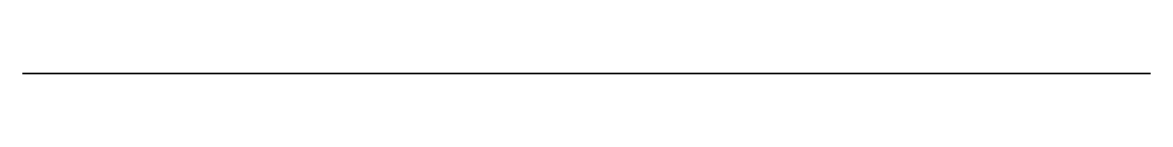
# Model space of a CAD drawing. Extents: x 5096 to 5104, y 0 to 0.
import ezdxf

# ---------------------------------------------------------------- set-up
doc = ezdxf.new("R2010")
doc.units = 0
doc.layers.get('0').update_dxf_attribs({"linetype": 'CONTINUOUS'})

msp = doc.modelspace()

# ---------------------------------------------------------------- linework, layer by layer
at = {"extrusion": (0, -1, 0)}
msp.add_circle((5100, -10), 4, dxfattribs=at)

doc.saveas('drawing.dxf')
